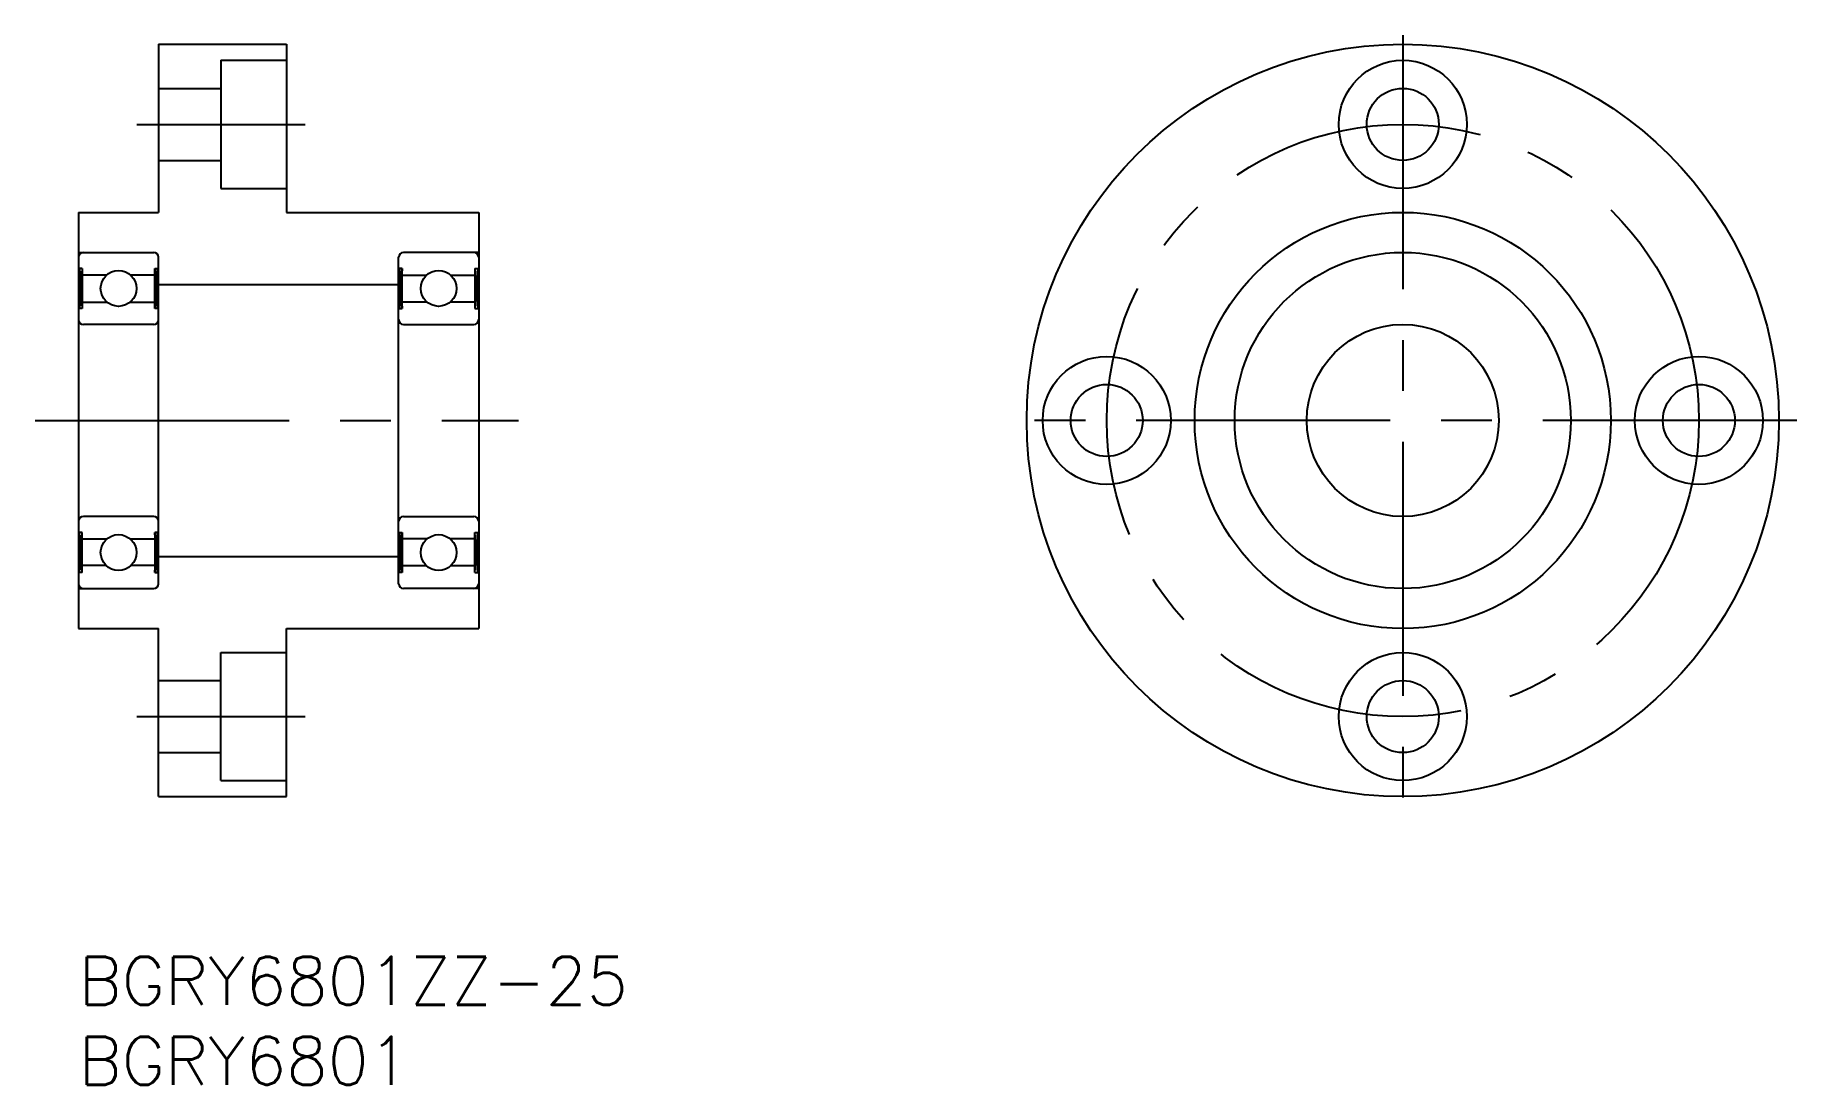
# Model space of a CAD drawing. Extents: x -3 to 107, y -8 to 58.
import ezdxf

# ---------------------------------------------------------------- set-up
doc = ezdxf.new("R2010")
doc.units = 0
doc.header["$LTSCALE"] = 0.5
doc.linetypes.add('CENTER', pattern=[50.8, 31.75, -6.35, 6.35, -6.35])
for name, color, linetype in [('MSM_CENTER', 1, 'CENTER'), ('MSM_CONTINUOUS', 7, 'CONTINUOUS'), ('MSM_NARROW', 5, 'CONTINUOUS'), ('MSM_PART_NUMBER', 7, 'CONTINUOUS')]:
    doc.layers.add(name, color=color, linetype=linetype)
doc.styles.get("Standard").update_dxf_attribs({"font": 'txt.shx', "height": 3, "bigfont": 'bigfont.shx'})

# ---------------------------------------------------------------- blocks, each defined once
blk = doc.blocks.new('*U19')
at = {"layer": 'MSM_PART_NUMBER'}
blk.add_text('BGRY6801ZZ-25', height=3, dxfattribs=at).set_placement((0, -3))
blk = doc.blocks.new('*U20')
at = {"layer": 'MSM_PART_NUMBER'}
blk.add_text('BGRY6801', height=3, dxfattribs=at).set_placement((0, -8))

msp = doc.modelspace()

# ---------------------------------------------------------------- linework, layer by layer
at = {"layer": 'MSM_CENTER'}
for p, q in [((82.74, 57.57), (82.74, 9.43)), ((3.65, 52), (14.15, 52)), ((-2.71, 33.5), (27.48, 33.5)), ((107.36, 33.5), (58.13, 33.5)), ((3.65, 15), (14.15, 15))]:
    msp.add_line(p, q, dxfattribs=at)
msp.add_circle((82.74, 33.5), 18.5, dxfattribs=at)
at = {"layer": 'MSM_CONTINUOUS'}
for p, q in [((5, 57), (13, 57)), ((5, 57), (5, 46.5)), ((13, 57), (13, 46.5)), ((8.9, 56), (8.9, 48)), ((8.9, 56), (13, 56)), ((5, 54.25), (8.9, 54.25)), ((5, 49.75), (8.9, 49.75)), ((8.9, 48), (13, 48)), ((0, 46.5), (0, 20.5)), ((0, 46.5), (5, 46.5)), ((13, 46.5), (25, 46.5)), ((25, 46.5), (25, 20.5)), ((0, 44), (4.7, 44)), ((0.23, 43), (0, 43)), ((0.06, 43), (0.06, 40.5)), ((0.23, 43), (0.23, 40.5)), ((4.77, 40.5), (4.77, 43)), ((4.77, 43), (5, 43)), ((4.94, 40.5), (4.94, 43)), ((5, 23.3), (5, 43.7)), ((20, 23.3), (20, 43.7)), ((20.23, 43), (20, 43)), ((20.06, 40.5), (20.06, 43)), ((20.23, 40.5), (20.23, 43)), ((25, 44), (20.3, 44)), ((24.77, 43), (25, 43)), ((24.77, 43), (24.77, 40.5)), ((24.94, 43), (24.94, 40.5)), ((1.74, 42.58), (0.23, 42.58)), ((4.77, 42.58), (3.26, 42.58)), ((5, 42), (20, 42)), ((20.23, 42.58), (21.74, 42.58)), ((23.26, 42.58), (24.77, 42.58)), ((0.23, 40.89), (1.77, 40.89)), ((3.23, 40.89), (4.77, 40.89)), ((21.77, 40.89), (20.23, 40.89)), ((24.77, 40.89), (23.23, 40.89)), ((0.23, 40.5), (0, 40.5)), ((5, 40.5), (4.77, 40.5)), ((20, 40.5), (20.23, 40.5)), ((24.77, 40.5), (25, 40.5)), ((4.7, 39.5), (0.3, 39.5)), ((20.3, 39.5), (24.7, 39.5)), ((0.23, 26.5), (0, 26.5)), ((0.06, 24), (0.06, 26.5)), ((0.23, 24), (0.23, 26.5)), ((4.7, 27.5), (0.3, 27.5)), ((4.77, 26.5), (4.77, 24)), ((5, 26.5), (4.77, 26.5)), ((4.94, 26.5), (4.94, 24)), ((20, 26.5), (20.23, 26.5)), ((20.06, 26.5), (20.06, 24)), ((20.23, 26.5), (20.23, 24)), ((20.3, 27.5), (24.7, 27.5)), ((24.77, 24), (24.77, 26.5)), ((24.77, 26.5), (25, 26.5)), ((24.94, 24), (24.94, 26.5)), ((0.23, 26.11), (1.77, 26.11)), ((3.23, 26.11), (4.77, 26.11)), ((21.77, 26.11), (20.23, 26.11)), ((24.77, 26.11), (23.23, 26.11)), ((1.74, 24.43), (0.23, 24.43)), ((4.77, 24.43), (3.26, 24.43)), ((5, 25), (20, 25)), ((20.23, 24.43), (21.74, 24.43)), ((23.26, 24.43), (24.77, 24.43)), ((0.23, 24), (0, 24)), ((4.77, 24), (5, 24)), ((20.23, 24), (20, 24)), ((24.77, 24), (25, 24)), ((0, 23), (4.7, 23)), ((25, 23), (20.3, 23)), ((0, 20.5), (5, 20.5)), ((5, 10), (5, 20.5)), ((13, 10), (13, 20.5)), ((13, 20.5), (25, 20.5)), ((8.9, 11), (8.9, 19)), ((8.9, 19), (13, 19)), ((5, 17.25), (8.9, 17.25)), ((5, 12.75), (8.9, 12.75)), ((5, 10), (13, 10)), ((8.9, 11), (13, 11))]:
    msp.add_line(p, q, dxfattribs=at)
for centre, radius in [((82.74, 33.5), 23.5), ((82.74, 52), 4), ((82.74, 52), 2.25), ((82.74, 33.5), 13), ((82.74, 33.5), 10.5), ((2.5, 41.75), 1.12), ((22.5, 41.75), 1.12), ((82.74, 33.5), 6), ((64.24, 33.5), 4), ((101.24, 33.5), 4), ((64.24, 33.5), 2.25), ((101.24, 33.5), 2.25), ((2.5, 25.25), 1.12), ((22.5, 25.25), 1.12), ((82.74, 15), 4), ((82.74, 15), 2.25)]:
    msp.add_circle(centre, radius, dxfattribs=at)
for centre, start, end in [((0.3, 43.7), 90, 180), ((4.7, 43.7), 0, 90), ((20.3, 43.7), 90, 180), ((24.7, 43.7), 0, 90), ((0.3, 39.8), 180, 270), ((4.7, 39.8), 270, 0), ((20.3, 39.8), 180, 270), ((24.7, 39.8), 270, 0), ((0.3, 27.2), 90, 180), ((4.7, 27.2), 0, 90), ((20.3, 27.2), 90, 180), ((24.7, 27.2), 0, 90), ((0.3, 23.3), 180, 270), ((4.7, 23.3), 270, 0), ((20.3, 23.3), 180, 270), ((24.7, 23.3), 270, 0)]:
    msp.add_arc(centre, 0.3, start, end, dxfattribs=at)
at = {"layer": 'MSM_NARROW'}
for p, q in [((0.23, 43), (0.06, 40.5)), ((0.06, 43), (0.23, 40.5)), ((4.94, 43), (4.77, 40.5)), ((4.77, 43), (4.94, 40.5)), ((20.06, 43), (20.23, 40.5)), ((20.23, 43), (20.06, 40.5)), ((24.77, 43), (24.94, 40.5)), ((24.94, 43), (24.77, 40.5)), ((0.23, 24), (0.06, 26.5)), ((0.06, 24), (0.23, 26.5)), ((4.94, 24), (4.77, 26.5)), ((4.77, 24), (4.94, 26.5)), ((20.06, 24), (20.23, 26.5)), ((20.23, 24), (20.06, 26.5)), ((24.77, 24), (24.94, 26.5)), ((24.94, 24), (24.77, 26.5))]:
    msp.add_line(p, q, dxfattribs=at)

# ---------------------------------------------------------------- block references
at = {"layer": 'MSM_CONTINUOUS'}
for name in ['*U19', '*U20']:
    msp.add_blockref(name, (0, 0), dxfattribs=at)

doc.saveas('drawing.dxf')
